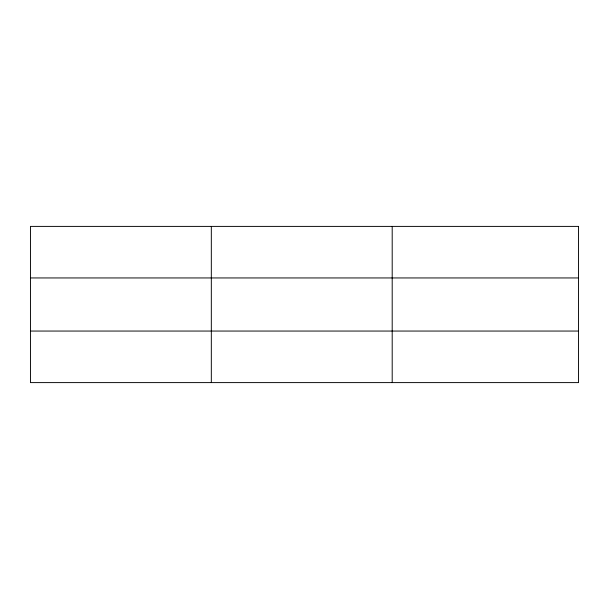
<?xml version="1.0" encoding="UTF-8"?>
<svg xmlns="http://www.w3.org/2000/svg" width="609" height="609" viewBox="0 0 609 609"><rect width="100%" height="100%" fill="white"/><g stroke="black" fill="none" stroke-linecap="round" stroke-linejoin="round"><path stroke-width="0.91" d="M211.323 382.604L211.323 226.396M392.196 382.604L392.196 226.396M30.45 277.948L578.55 277.948M30.45 331.052L578.55 331.052M578.55 226.396L578.55 382.604L30.45 382.604L30.45 226.396L578.55 226.396"/></g></svg>
